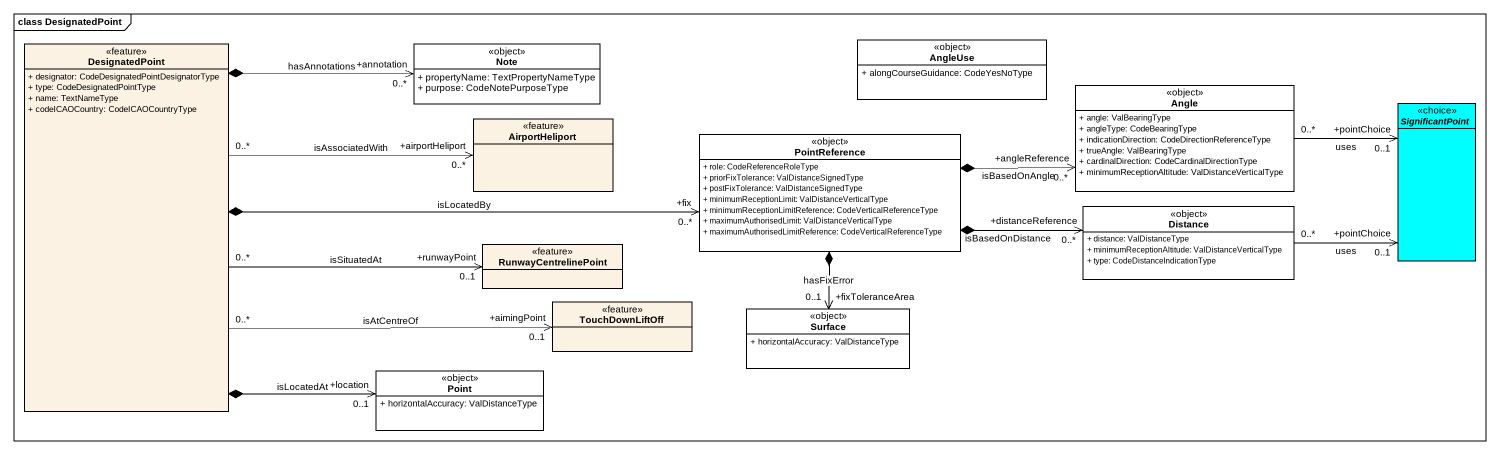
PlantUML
@startuml
mainframe class DesignatedPoint
hide circle
hide empty members
skinparam classAttributeIconSize 0
class DesignatedPoint <<feature>> {
  + designator: CodeDesignatedPointDesignatorType
  + type: CodeDesignatedPointType
  + name: TextNameType
  + codeICAOCountry: CodeICAOCountryType
}
class "Note" as Note_ <<object>> #FFFFFF {
  + propertyName: TextPropertyNameType
  + purpose: CodeNotePurposeType
}
class AngleUse <<object>> #FFFFFF {
  + alongCourseGuidance: CodeYesNoType
}
class Angle <<object>> #FFFFFF {
  + angle: ValBearingType
  + angleType: CodeBearingType
  + indicationDirection: CodeDirectionReferenceType
  + trueAngle: ValBearingType
  + cardinalDirection: CodeCardinalDirectionType
  + minimumReceptionAltitude: ValDistanceVerticalType
}
abstract class SignificantPoint <<choice>> #00FFFF
class AirportHeliport <<feature>>
class PointReference <<object>> #FFFFFF {
  + role: CodeReferenceRoleType
  + priorFixTolerance: ValDistanceSignedType
  + postFixTolerance: ValDistanceSignedType
  + minimumReceptionLimit: ValDistanceVerticalType
  + minimumReceptionLimitReference: CodeVerticalReferenceType
  + maximumAuthorisedLimit: ValDistanceVerticalType
  + maximumAuthorisedLimitReference: CodeVerticalReferenceType
}
class Distance <<object>> #FFFFFF {
  + distance: ValDistanceType
  + minimumReceptionAltitude: ValDistanceVerticalType
  + type: CodeDistanceIndicationType
}
class RunwayCentrelinePoint <<feature>>
class TouchDownLiftOff <<feature>>
class Surface <<object>> #FFFFFF {
  + horizontalAccuracy: ValDistanceType
}
class Point <<object>> #FFFFFF {
  + horizontalAccuracy: ValDistanceType
}
DesignatedPoint *-right-> "+annotation\n0..*" Note_ : hasAnnotations
DesignatedPoint "0..*" -right-> "+airportHeliport\n0..*" AirportHeliport : isAssociatedWith
DesignatedPoint *-right-> "+fix\n0..*" PointReference : isLocatedBy
DesignatedPoint "0..*" -right-> "+runwayPoint\n0..1" RunwayCentrelinePoint : isSituatedAt
DesignatedPoint "0..*" -right-> "+aimingPoint\n0..1" TouchDownLiftOff : isAtCentreOf
DesignatedPoint *-right-> "+location\n0..1" Point : isLocatedAt
Angle "0..*" -right-> "+pointChoice\n0..1" SignificantPoint : uses
PointReference *-right-> "+angleReference\n0..*" Angle : isBasedOnAngle
PointReference *-right-> "+distanceReference\n0..*" Distance : isBasedOnDistance
PointReference *--> "+fixToleranceArea\n0..1" Surface : hasFixError
Distance "0..*" -right-> "+pointChoice\n0..1" SignificantPoint : uses
@enduml
